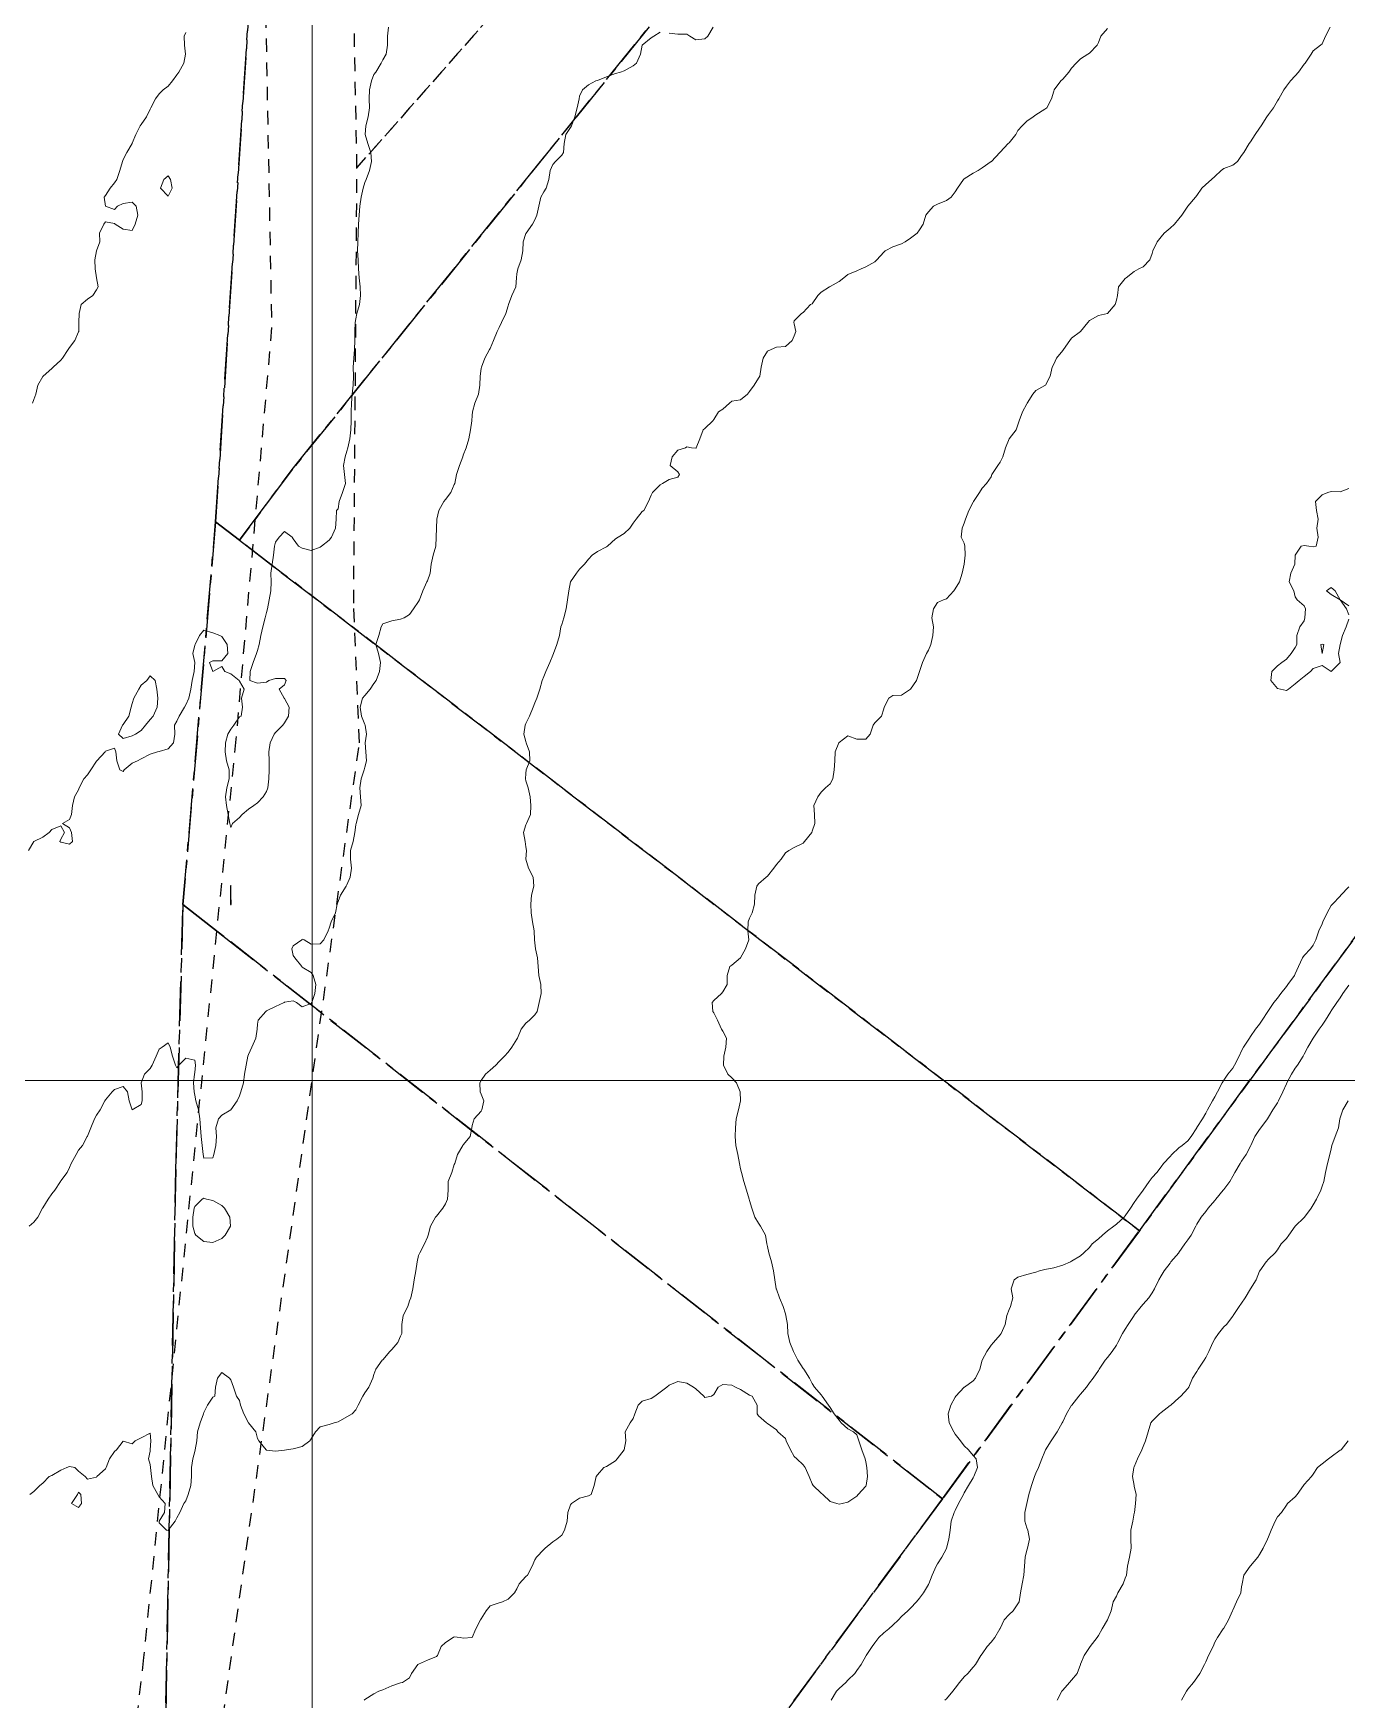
# Model space of a CAD drawing. Header units: centimetres. Extents: x 0 to 642158, y -847 to 649707.
# Drawn here: x 616251.2 to 616324.6, y 620852.8 to 620945.9 of the extents above; entities that cross this region are included whole.
import ezdxf

# ---------------------------------------------------------------- set-up
doc = ezdxf.new("R2010")
doc.units = ezdxf.units.CM
doc.header["$MEASUREMENT"] = 0
doc.linetypes.add('CENTERX2', pattern=[4, 2.5, -0.5, 0.5, -0.5])
doc.linetypes.add('JIS_02_0.7', pattern=[1.35, 0.75, -0.6])
for name, color, linetype, lineweight in [('MEV_grille', 254, 'Continuous', 9), ('WAL_parcellaire agricole', 7, 'JIS_02_0.7', 25), ('WAL_topographie 0.5', 253, 'Continuous', 20)]:
    doc.layers.add(name, color=color, linetype=linetype, lineweight=lineweight)
doc.layers.add('SPW_parcellaire cadastral', color=7, linetype='CENTERX2', lineweight=25, true_color=0xff0542)

# ---------------------------------------------------------------- blocks, each defined once
blk = doc.blocks.new('*U114')
at = {"layer": 'MEV_grille', "transparency": 33554687}
blk.add_lwpolyline([(-1338.461, 0), (1338.461, 0)], dxfattribs=at)
blk = doc.blocks.new('*U115')
at = {"layer": 'MEV_grille', "color": 0, "linetype": 'ByBlock', "lineweight": -2, "transparency": 16777216}
blk.add_blockref('*U114', (0, -1500), dxfattribs=at)
blk = doc.blocks.new('*U112')
at = {"layer": 'MEV_grille', "transparency": 33554687}
blk.add_lwpolyline([(0, 1825.476), (0, -1825.476)], dxfattribs=at)
blk = doc.blocks.new('*U113')
at = {"layer": 'MEV_grille', "color": 0, "linetype": 'ByBlock', "lineweight": -2, "transparency": 16777216}
blk.add_blockref('*U112', (900, 0), dxfattribs=at)

msp = doc.modelspace()

# ---------------------------------------------------------------- linework, layer by layer
at = {"layer": 'SPW_parcellaire cadastral'}
for points in [[(616261.41, 620918.602), (616263.613, 620952.538), (616267.58, 620957.645), (616335.409, 621045.813), (616353.241, 621029.345), (616328.319, 620999.221), (616265.689, 620921.537), (616262.741, 620917.58), (616261.41, 620918.602)], [(616080.198, 620885.531), (616144.734, 620974.533), (616149.715, 620970.824), (616191.526, 620940.742), (616250.942, 621018.209), (616261.912, 620966.122), (616263.613, 620952.538), (616261.41, 620918.602), (616259.582, 620897.225), (616259.185, 620882.418), (616258.186, 620828.585), (616258.195, 620804.368), (616254.945, 620806.243), (616180.117, 620849.425), (616137.678, 620793.39), (616104.658, 620794.238), (616090.293, 620793.326), (616059.536, 620788.639)], [(616313.036, 620878.993), (616265.079, 620915.786), (616262.741, 620917.58), (616265.689, 620921.537), (616328.319, 620999.221), (616444.846, 620858.824), (616438.51, 620852.937), (616408.245, 620884.701), (616355.741, 620937.089), (616313.036, 620878.993)], [(616313.036, 620878.993), (616355.741, 620937.089), (616408.245, 620884.701), (616438.51, 620852.937), (616410.11, 620826.551), (616394.538, 620813.213), (616375.55, 620800.72), (616354.566, 620778.67), (616332.931, 620755.938), (616309.37, 620730.794), (616286.178, 620751.628), (616257.086, 620777.464), (616258.195, 620804.368), (616302.028, 620864.015), (616313.036, 620878.993)], [(616261.41, 620918.602), (616262.741, 620917.58), (616265.079, 620915.786), (616313.036, 620878.993), (616302.028, 620864.015), (616261.555, 620895.678), (616261.548, 620895.683), (616259.582, 620897.225), (616261.41, 620918.602)], [(616302.028, 620864.015), (616258.195, 620804.368), (616258.186, 620828.585), (616259.185, 620882.418), (616259.582, 620897.225), (616261.548, 620895.683), (616261.555, 620895.678), (616302.028, 620864.015)]]:
    msp.add_lwpolyline(points, dxfattribs=at)
at = {"layer": 'WAL_parcellaire agricole'}
for points in [[(616324.031, 621000.478), (616269.31, 620938.403), (616268.869, 620960.806), (616335.692, 621044.813), (616332.483, 621048.937), (616345.106, 621065.188), (616375.352, 621102.317), (616518.538, 620926.168), (616439.713, 620860.66), (616324.031, 621000.478)], [(616256.531, 621010.471), (616261.045, 620978.872), (616264.204, 620946.972), (616264.54, 620929.472), (616262.543, 620906.472), (616257.382, 620855.139), (616253.22, 620818.805), (616251.222, 620803.638), (616172.383, 620852.629), (616133.223, 620798.458), (616052.891, 620793.615), (616033.49, 620809.78), (616068.05, 620859.117), (616094.045, 620897.619), (616146.369, 620977.291), (616189.372, 620943.13), (616227.866, 620992.8), (616253.195, 621026.136), (616256.531, 621010.471)], [(616255.997, 620774.617), (616254.888, 620802.306), (616269.443, 620906.264), (616269.125, 620914.056), (616269.31, 620938.403), (616324.031, 621000.478), (616439.713, 620860.66), (616427.749, 620846.053), (616421.929, 620839.702), (616414.257, 620830.705), (616403.934, 620820.988), (616397.612, 620816.054), (616363.299, 620797.518), (616354.757, 620786.516), (616345.049, 620771.634), (616339.95, 620763.773), (616311.615, 620724.308), (616278.144, 620756.809), (616255.997, 620774.617)]]:
    msp.add_lwpolyline(points, dxfattribs=at)
at = {"layer": 'WAL_topographie 0.5'}
for points in [[(616271.077, 620946.25), (616271.021, 620945.75), (616271.014, 620945.25), (616270.938, 620944.75), (616270.75, 620944.437), (616270.656, 620944.25), (616270.354, 620943.75), (616270.25, 620943.603), (616270.125, 620943.25), (616270.011, 620942.75), (616269.989, 620942.25), (616270.008, 620941.75), (616269.935, 620941.25), (616269.796, 620940.75), (616269.764, 620940.25), (616269.908, 620939.75), (616270.083, 620939.25), (616270.116, 620938.75), (616270.009, 620938.25), (616269.819, 620937.75), (616269.75, 620937.575), (616269.664, 620937.25), (616269.55, 620936.75), (616269.471, 620936.25), (616269.432, 620935.75), (616269.403, 620935.25), (616269.38, 620934.75), (616269.361, 620934.25), (616269.345, 620933.75), (616269.37, 620933.25), (616269.403, 620932.75), (616269.438, 620932.25), (616269.493, 620931.75), (616269.51, 620931.25), (616269.445, 620930.75), (616269.31, 620930.25), (616269.25, 620929.955), (616269.213, 620929.75), (616269.193, 620929.25), (616269.189, 620928.75), (616269.176, 620928.25), (616269.141, 620927.75), (616269.101, 620927.25), (616269.111, 620926.75), (616269.105, 620926.25), (616269.045, 620925.75), (616269.012, 620925.25), (616268.993, 620924.75), (616268.982, 620924.25), (616268.967, 620923.75), (616268.904, 620923.25), (616268.796, 620922.75), (616268.75, 620922.559), (616268.64, 620922.25), (616268.553, 620921.75), (616268.617, 620921.25), (616268.659, 620920.75), (616268.502, 620920.25), (616268.32, 620919.75), (616268.25, 620919.341), (616268.17, 620919.25), (616268.146, 620918.75), (616268.103, 620918.25), (616267.878, 620917.75), (616267.75, 620917.583), (616267.333, 620917.25), (616267.25, 620917.2), (616266.75, 620917.014), (616266.25, 620917.144), (616266.044, 620917.25), (616265.75, 620917.667), (616265.691, 620917.75), (616265.25, 620918.063), (616264.962, 620917.75), (616264.75, 620917.475), (616264.704, 620917.25), (616264.651, 620916.75), (616264.563, 620916.25), (616264.497, 620915.75), (616264.51, 620915.25), (616264.498, 620914.75), (616264.402, 620914.25), (616264.302, 620913.75), (616264.25, 620913.538), (616264.175, 620913.25), (616264.039, 620912.75), (616263.936, 620912.25), (616263.845, 620911.75), (616263.75, 620911.424), (616263.701, 620911.25), (616263.51, 620910.75), (616263.342, 620910.25), (616263.327, 620909.75), (616263.75, 620909.593), (616264.25, 620909.657), (616264.389, 620909.75), (616264.75, 620909.858), (616265.25, 620909.861), (616265.347, 620909.75), (616265.25, 620909.509), (616264.962, 620909.25), (616265.238, 620908.75), (616265.25, 620908.742), (616265.519, 620908.25), (616265.485, 620907.75), (616265.25, 620907.379), (616265.161, 620907.25), (616264.75, 620906.839), (616264.682, 620906.75), (616264.449, 620906.25), (616264.389, 620905.75), (616264.406, 620905.25), (616264.407, 620904.75), (616264.379, 620904.25), (616264.319, 620903.75), (616264.25, 620903.531), (616264.074, 620903.25), (616263.75, 620902.907), (616263.536, 620902.75), (616263.25, 620902.543), (616262.896, 620902.25), (616262.75, 620902.078), (616262.35, 620901.75), (616262.25, 620901.533), (616262.2, 620901.75), (616262.113, 620902.25), (616262.014, 620902.75), (616261.957, 620903.25), (616262.029, 620903.75), (616262.175, 620904.25), (616262.164, 620904.75), (616262.023, 620905.25), (616261.935, 620905.75), (616261.952, 620906.25), (616262.098, 620906.75), (616262.25, 620907.022), (616262.42, 620907.25), (616262.75, 620907.705), (616262.828, 620907.75), (616262.92, 620908.25), (616262.862, 620908.75), (616263.007, 620909.25), (616262.75, 620909.697), (616262.729, 620909.75), (616262.25, 620910.119), (616261.917, 620910.25), (616261.75, 620910.517), (616261.25, 620910.25), (616261.25, 620910.25), (616261.25, 620910.25), (616261.066, 620910.75), (616261.25, 620910.835), (616261.75, 620910.842), (616262.094, 620911.25), (616262.063, 620911.75), (616261.75, 620912.194), (616261.636, 620912.25), (616261.25, 620912.404), (616260.75, 620912.559), (616260.517, 620912.25), (616260.259, 620911.75), (616260.25, 620911.712), (616260.135, 620911.25), (616260.25, 620910.75), (616260.25, 620910.75), (616260.25, 620910.75), (616260.216, 620910.25), (616260.097, 620909.75), (616260.025, 620909.25), (616259.903, 620908.75), (616259.75, 620908.391), (616259.672, 620908.25), (616259.379, 620907.75), (616259.25, 620907.472), (616259.114, 620907.25), (616259.128, 620906.75), (616259.05, 620906.25), (616258.75, 620905.932), (616258.25, 620905.779), (616258.159, 620905.75), (616257.75, 620905.628), (616257.25, 620905.372), (616257.05, 620905.25), (616256.75, 620905.131), (616256.306, 620904.75), (616256.25, 620904.65), (616256.05, 620904.75), (616255.893, 620905.25), (616255.833, 620905.75), (616255.75, 620905.958), (616255.25, 620905.786), (616255.227, 620905.75), (616254.773, 620905.25), (616254.75, 620905.231), (616254.435, 620904.75), (616254.25, 620904.467), (616254.041, 620904.25), (616253.788, 620903.75), (616253.75, 620903.632), (616253.526, 620903.25), (616253.41, 620902.75), (616253.359, 620902.25), (616253.25, 620901.972), (616252.85, 620901.75), (616253.25, 620901.5), (616253.355, 620901.25), (616253.417, 620900.75), (616253.25, 620900.602), (616252.75, 620900.712), (616252.7, 620900.75), (616252.75, 620900.875), (616252.964, 620901.25), (616252.75, 620901.625), (616252.25, 620901.417), (616252.103, 620901.25), (616251.75, 620900.978), (616251.25, 620900.75), (616251.25, 620900.75), (616250.944, 620900.25)], [(616286.25, 620945.983), (616285.9, 620945.75), (616285.75, 620945.662), (616285.25, 620945.25), (616285.25, 620945.25), (616285.153, 620944.75), (616284.927, 620944.25), (616284.75, 620944.088), (616284.25, 620943.814), (616284.042, 620943.75), (616283.75, 620943.658), (616283.25, 620943.486), (616282.75, 620943.278), (616282.659, 620943.25), (616282.25, 620943.025), (616281.906, 620942.75), (616281.75, 620942.393), (616281.722, 620942.25), (616281.618, 620941.75), (616281.48, 620941.25), (616281.296, 620940.75), (616281.25, 620940.65), (616280.989, 620940.25), (616280.896, 620939.75), (616280.854, 620939.25), (616280.75, 620939.103), (616280.397, 620938.75), (616280.25, 620938.572), (616280.1, 620938.25), (616280.024, 620937.75), (616279.875, 620937.25), (616279.75, 620937.062), (616279.589, 620936.75), (616279.469, 620936.25), (616279.362, 620935.75), (616279.25, 620935.488), (616279.122, 620935.25), (616278.764, 620934.75), (616278.75, 620934.719), (616278.603, 620934.25), (616278.577, 620933.75), (616278.481, 620933.25), (616278.293, 620932.75), (616278.25, 620932.464), (616278.219, 620932.25), (616278.182, 620931.75), (616277.967, 620931.25), (616277.772, 620930.75), (616277.75, 620930.687), (616277.623, 620930.25), (616277.395, 620929.75), (616277.25, 620929.464), (616277.145, 620929.25), (616276.942, 620928.75), (616276.75, 620928.3), (616276.715, 620928.25), (616276.46, 620927.75), (616276.264, 620927.25), (616276.25, 620927.188), (616276.191, 620926.75), (616276.18, 620926.25), (616276.093, 620925.75), (616275.896, 620925.25), (616275.77, 620924.75), (616275.75, 620924.55), (616275.725, 620924.25), (616275.652, 620923.75), (616275.56, 620923.25), (616275.403, 620922.75), (616275.25, 620922.333), (616275.223, 620922.25), (616275.048, 620921.75), (616274.879, 620921.25), (616274.775, 620920.75), (616274.75, 620920.69), (616274.546, 620920.25), (616274.25, 620919.86), (616274.17, 620919.75), (616273.885, 620919.25), (616273.781, 620918.75), (616273.75, 620918.25), (616273.75, 620918.249), (616273.741, 620917.75), (616273.717, 620917.25), (616273.575, 620916.75), (616273.455, 620916.25), (616273.404, 620915.75), (616273.25, 620915.313), (616273.221, 620915.25), (616272.983, 620914.75), (616272.803, 620914.25), (616272.75, 620914.155), (616272.476, 620913.75), (616272.25, 620913.432), (616271.942, 620913.25), (616271.75, 620913.167), (616271.25, 620913.077), (616270.75, 620912.91), (616270.665, 620912.75), (616270.525, 620912.25), (616270.372, 620911.75), (616270.513, 620911.25), (616270.63, 620910.75), (616270.57, 620910.25), (616270.382, 620909.75), (616270.25, 620909.575), (616270.047, 620909.25), (616269.75, 620908.898), (616269.617, 620908.75), (616269.483, 620908.25), (616269.564, 620907.75), (616269.75, 620907.286), (616269.769, 620907.25), (616269.841, 620906.75), (616269.774, 620906.25), (616269.81, 620905.75), (616269.836, 620905.25), (616269.75, 620904.893), (616269.714, 620904.75), (616269.536, 620904.25), (616269.46, 620903.75), (616269.5, 620903.25), (616269.536, 620902.75), (616269.4, 620902.25), (616269.264, 620901.75), (616269.25, 620901.667), (616269.196, 620901.25), (616269.091, 620900.75), (616268.95, 620900.25), (616268.952, 620899.75), (616268.994, 620899.25), (616268.932, 620898.75), (616268.75, 620898.321), (616268.712, 620898.25), (616268.39, 620897.75), (616268.25, 620897.4), (616268.202, 620897.25), (616268.117, 620896.75), (616267.869, 620896.25), (616267.75, 620895.893), (616267.691, 620895.75), (616267.464, 620895.25), (616267.25, 620895.019), (616266.75, 620895), (616266.35, 620895.25), (616266.25, 620895.278), (616266.225, 620895.25), (616265.75, 620894.922), (616265.669, 620894.75), (616265.75, 620894.365), (616265.838, 620894.25), (616266.235, 620893.75), (616266.25, 620893.717), (616266.75, 620893.432), (616266.855, 620893.25), (616267.013, 620892.75), (616266.959, 620892.25), (616266.778, 620891.75), (616266.75, 620891.694), (616266.25, 620891.5), (616265.938, 620891.75), (616265.75, 620891.844), (616265.25, 620891.76), (616265.233, 620891.75), (616264.75, 620891.516), (616264.25, 620891.277), (616264.208, 620891.25), (616263.78, 620890.75), (616263.75, 620890.528), (616263.73, 620890.25), (616263.65, 620889.75), (616263.432, 620889.25), (616263.25, 620888.844), (616263.215, 620888.75), (616263.107, 620888.25), (616263.032, 620887.75), (616262.962, 620887.25), (616262.826, 620886.75), (616262.75, 620886.537), (616262.619, 620886.25), (616262.25, 620885.75), (616262.25, 620885.75), (616261.75, 620885.453), (616261.565, 620885.25), (616261.414, 620884.75), (616261.465, 620884.25), (616261.42, 620883.75), (616261.306, 620883.25), (616261.25, 620883.058), (616260.75, 620883.05), (616260.71, 620883.25), (616260.651, 620883.75), (616260.599, 620884.25), (616260.566, 620884.75), (616260.536, 620885.25), (616260.454, 620885.75), (616260.305, 620886.25), (616260.25, 620886.57), (616260.205, 620886.75), (616260.173, 620887.25), (616260.227, 620887.75), (616260.25, 620887.833), (616260.287, 620888.25), (616260.25, 620888.528), (616259.75, 620888.629), (616259.357, 620888.25), (616259.25, 620888.092), (616259.159, 620888.25), (616259, 620888.75), (616258.87, 620889.25), (616258.75, 620889.5), (616258.427, 620889.25), (616258.25, 620889.135), (616258.094, 620888.75), (616257.87, 620888.25), (616257.75, 620888.064), (616257.426, 620887.75), (616257.25, 620887.25), (616257.3, 620886.75), (616257.299, 620886.25), (616257.25, 620886.039), (616256.75, 620885.75), (616256.75, 620885.75), (616256.75, 620885.75), (616256.58, 620886.25), (616256.493, 620886.75), (616256.25, 620887.06), (616255.75, 620886.886), (616255.623, 620886.75), (616255.25, 620886.306), (616255.214, 620886.25), (616254.955, 620885.75), (616254.75, 620885.457), (616254.641, 620885.25), (616254.44, 620884.75), (616254.25, 620884.275), (616254.238, 620884.25), (616253.96, 620883.75), (616253.75, 620883.495), (616253.608, 620883.25), (616253.344, 620882.75), (616253.25, 620882.526), (616253.112, 620882.25), (616252.75, 620881.773), (616252.732, 620881.75), (616252.424, 620881.25), (616252.25, 620881.05), (616252.05, 620880.75), (616251.75, 620880.276), (616251.734, 620880.25), (616251.482, 620879.75), (616251.25, 620879.473), (616250.994, 620879.25)], [(616311.25, 620946.187), (616310.885, 620945.75), (616310.75, 620945.408), (616310.673, 620945.25), (616310.25, 620944.804), (616310.15, 620944.75), (616309.75, 620944.483), (616309.5, 620944.25), (616309.25, 620943.959), (616309.098, 620943.75), (616308.75, 620943.354), (616308.646, 620943.25), (616308.265, 620942.75), (616308.25, 620942.688), (616308.133, 620942.25), (616307.864, 620941.75), (616307.75, 620941.672), (616307.25, 620941.353), (616307.091, 620941.25), (616306.75, 620941.008), (616306.492, 620940.75), (616306.25, 620940.472), (616306.132, 620940.25), (616305.75, 620939.797), (616305.706, 620939.75), (616305.25, 620939.262), (616305.238, 620939.25), (616304.764, 620938.75), (616304.75, 620938.739), (616304.25, 620938.401), (616304.026, 620938.25), (616303.75, 620938.096), (616303.25, 620937.783), (616303.212, 620937.75), (616302.866, 620937.25), (616302.75, 620937.058), (616302.508, 620936.75), (616302.25, 620936.561), (616301.75, 620936.356), (616301.533, 620936.25), (616301.25, 620935.94), (616301.107, 620935.75), (616300.944, 620935.25), (616300.75, 620934.934), (616300.615, 620934.75), (616300.25, 620934.471), (616299.937, 620934.25), (616299.75, 620934.145), (616299.25, 620933.986), (616298.825, 620933.75), (616298.75, 620933.679), (616298.359, 620933.25), (616298.25, 620933.15), (616297.75, 620932.859), (616297.481, 620932.75), (616297.25, 620932.635), (616296.75, 620932.438), (616296.513, 620932.25), (616296.25, 620932.05), (616295.75, 620931.767), (616295.722, 620931.75), (616295.25, 620931.446), (616295.067, 620931.25), (616294.75, 620930.798), (616294.659, 620930.75), (616294.25, 620930.3), (616294.15, 620930.25), (616293.75, 620929.85), (616293.728, 620929.75), (616293.75, 620929.667), (616293.831, 620929.25), (616293.75, 620929), (616293.636, 620928.75), (616293.25, 620928.41), (616292.75, 620928.375), (616292.45, 620928.25), (616292.25, 620928.145), (616292.008, 620927.75), (616291.898, 620927.25), (616291.833, 620926.75), (616291.75, 620926.639), (616291.5, 620926.25), (616291.25, 620925.9), (616291.13, 620925.75), (616290.75, 620925.433), (616290.25, 620925.353), (616290.125, 620925.25), (616289.75, 620924.911), (616289.512, 620924.75), (616289.25, 620924.327), (616289.191, 620924.25), (616288.75, 620923.833), (616288.656, 620923.75), (616288.472, 620923.25), (616288.275, 620922.75), (616288.25, 620922.728), (616288, 620922.75), (616287.75, 620922.8), (616287.667, 620922.75), (616287.25, 620922.618), (616286.917, 620922.25), (616286.821, 620921.75), (616287.25, 620921.397), (616287.343, 620921.25), (616287.25, 620921.111), (616286.75, 620920.985), (616286.387, 620920.75), (616286.25, 620920.675), (616285.825, 620920.25), (616285.75, 620920.1), (616285.598, 620919.75), (616285.35, 620919.25), (616285.25, 620919.183), (616284.908, 620918.75), (616284.75, 620918.536), (616284.55, 620918.25), (616284.25, 620917.964), (616283.904, 620917.75), (616283.75, 620917.655), (616283.303, 620917.25), (616283.25, 620917.213), (616282.75, 620916.95), (616282.459, 620916.75), (616282.25, 620916.532), (616282.018, 620916.25), (616281.75, 620915.972), (616281.574, 620915.75), (616281.25, 620915.25), (616281.25, 620915.25), (616281.146, 620914.75), (616281.067, 620914.25), (616280.993, 620913.75), (616280.862, 620913.25), (616280.75, 620912.875), (616280.709, 620912.75), (616280.621, 620912.25), (616280.479, 620911.75), (616280.298, 620911.25), (616280.25, 620911.15), (616280.08, 620910.75), (616279.859, 620910.25), (616279.75, 620909.972), (616279.667, 620909.75), (616279.537, 620909.25), (616279.363, 620908.75), (616279.25, 620908.489), (616279.164, 620908.25), (616278.957, 620907.75), (616278.75, 620907.336), (616278.704, 620907.25), (616278.638, 620906.75), (616278.75, 620906.327), (616278.772, 620906.25), (616278.958, 620905.75), (616278.963, 620905.25), (616278.773, 620904.75), (616278.75, 620904.55), (616278.724, 620904.25), (616278.75, 620904.143), (616278.87, 620903.75), (616278.99, 620903.25), (616279.029, 620902.75), (616279, 620902.25), (616278.776, 620901.75), (616278.75, 620901.667), (616278.625, 620901.25), (616278.713, 620900.75), (616278.75, 620900.45), (616278.775, 620900.25), (616278.75, 620899.75), (616278.897, 620899.25), (616279.147, 620898.75), (616279.189, 620898.25), (616279.056, 620897.75), (616279.017, 620897.25), (616279.041, 620896.75), (616279.118, 620896.25), (616279.214, 620895.75), (616279.239, 620895.25), (616279.25, 620895.083), (616279.282, 620894.75), (616279.401, 620894.25), (616279.439, 620893.75), (616279.481, 620893.25), (616279.592, 620892.75), (616279.601, 620892.25), (616279.5, 620891.75), (616279.379, 620891.25), (616279.25, 620891.054), (616278.958, 620890.75), (616278.75, 620890.583), (616278.494, 620890.25), (616278.273, 620889.75), (616278.25, 620889.697), (616277.967, 620889.25), (616277.75, 620888.979), (616277.546, 620888.75), (616277.25, 620888.442), (616277.071, 620888.25), (616276.75, 620887.969), (616276.491, 620887.75), (616276.25, 620887.389), (616276.169, 620887.25), (616276.191, 620886.75), (616276.25, 620886.625), (616276.393, 620886.25), (616276.294, 620885.75), (616276.25, 620885.679), (616275.85, 620885.25), (616275.75, 620884.875), (616275.73, 620884.75), (616275.639, 620884.25), (616275.25, 620883.794), (616275.219, 620883.75), (616274.922, 620883.25), (616274.771, 620882.75), (616274.75, 620882.694), (616274.612, 620882.25), (616274.409, 620881.75), (616274.404, 620881.25), (616274.361, 620880.75), (616274.25, 620880.5), (616274.112, 620880.25), (616273.75, 620879.813), (616273.69, 620879.75), (616273.411, 620879.25), (616273.294, 620878.75), (616273.25, 620878.625), (616273.083, 620878.25), (616272.818, 620877.75), (616272.75, 620877.6), (616272.674, 620877.25), (616272.599, 620876.75), (616272.514, 620876.25), (616272.433, 620875.75), (616272.312, 620875.25), (616272.25, 620875.069), (616272.15, 620874.75), (616271.893, 620874.25), (616271.824, 620873.75), (616271.81, 620873.25), (616271.75, 620873.103), (616271.6, 620872.75), (616271.25, 620872.361), (616271.147, 620872.25), (616270.75, 620871.78), (616270.718, 620871.75), (616270.367, 620871.25), (616270.25, 620870.959), (616270.19, 620870.75), (616269.975, 620870.25), (616269.75, 620869.929), (616269.628, 620869.75), (616269.384, 620869.25), (616269.25, 620868.975), (616269.036, 620868.75), (616268.75, 620868.583), (616268.25, 620868.306), (616268.036, 620868.25), (616267.75, 620868.159), (616267.25, 620868.04), (616266.988, 620867.75), (616266.75, 620867.365), (616266.667, 620867.25), (616266.25, 620866.937), (616265.75, 620866.806), (616265.375, 620866.75), (616265.25, 620866.725), (616264.75, 620866.67), (616264.25, 620866.735), (616264.228, 620866.75), (616263.818, 620867.25), (616263.75, 620867.386), (616263.65, 620867.75), (616263.25, 620868.25), (616263.25, 620868.25), (616262.986, 620868.75), (616262.807, 620869.25), (616262.75, 620869.5), (616262.572, 620869.75), (616262.41, 620870.25), (616262.25, 620870.65), (616262.191, 620870.75), (616261.75, 620871.076), (616261.523, 620870.75), (616261.41, 620870.25), (616261.361, 620869.75), (616261.25, 620869.694), (616260.954, 620869.25), (616260.75, 620868.827), (616260.735, 620868.75), (616260.542, 620868.25), (616260.402, 620867.75), (616260.363, 620867.25), (616260.275, 620866.75), (616260.25, 620866.653), (616260.129, 620866.25), (616260.061, 620865.75), (616260.054, 620865.25), (616260.015, 620864.75), (616259.873, 620864.25), (616259.75, 620863.899), (616259.641, 620863.75), (616259.417, 620863.25), (616259.25, 620862.939), (616259.139, 620862.75), (616258.755, 620862.25), (616258.75, 620862.244), (616258.666, 620862.25), (616258.25, 620862.666), (616258.246, 620862.75), (616258.25, 620862.762), (616258.546, 620863.25), (616258.585, 620863.75), (616258.25, 620864.12), (616258.178, 620864.25), (616257.909, 620864.75), (616257.819, 620865.25), (616257.762, 620865.75), (616257.75, 620865.917), (616257.661, 620866.25), (616257.75, 620866.667), (616257.756, 620866.75), (616257.786, 620867.25), (616257.75, 620867.673), (616257.25, 620867.414), (616256.917, 620867.25), (616256.75, 620867.089), (616256.25, 620867.225), (616255.87, 620866.75), (616255.75, 620866.653), (616255.472, 620866.25), (616255.283, 620865.75), (616255.25, 620865.69), (616254.772, 620865.25), (616254.75, 620865.224), (616254.25, 620865.114), (616254.114, 620865.25), (616253.75, 620865.558), (616253.542, 620865.75), (616253.25, 620865.82), (616253.098, 620865.75), (616252.75, 620865.612), (616252.25, 620865.308), (616252.114, 620865.25), (616251.75, 620864.886), (616251.592, 620864.75), (616251.25, 620864.425), (616251.031, 620864.25)], [(616259.75, 620945.967), (616259.657, 620945.75), (616259.67, 620945.25), (616259.73, 620944.75), (616259.625, 620944.25), (616259.356, 620943.75), (616259.25, 620943.583), (616258.995, 620943.25), (616258.75, 620942.963), (616258.48, 620942.75), (616258.25, 620942.532), (616258.05, 620942.25), (616257.795, 620941.75), (616257.75, 620941.68), (616257.537, 620941.25), (616257.25, 620940.819), (616257.2, 620940.75), (616256.943, 620940.25), (616256.75, 620939.773), (616256.737, 620939.75), (616256.443, 620939.25), (616256.25, 620938.855), (616256.198, 620938.75), (616256.053, 620938.25), (616255.892, 620937.75), (616255.75, 620937.556), (616255.519, 620937.25), (616255.25, 620936.852), (616255.188, 620936.75), (616255.25, 620936.25), (616255.25, 620936.25), (616255.75, 620936.07), (616255.923, 620936.25), (616256.25, 620936.399), (616256.75, 620936.483), (616256.977, 620936.25), (616257.064, 620935.75), (616256.91, 620935.25), (616256.75, 620934.886), (616256.25, 620934.975), (616255.792, 620935.25), (616255.75, 620935.279), (616255.25, 620935.383), (616255.155, 620935.25), (616254.917, 620934.75), (616254.929, 620934.25), (616254.75, 620933.75), (616254.75, 620933.75), (616254.657, 620933.25), (616254.681, 620932.75), (616254.75, 620932.25), (616254.75, 620932.25), (616254.837, 620931.75), (616254.75, 620931.583), (616254.54, 620931.25), (616254.25, 620931.06), (616253.904, 620930.75), (616253.787, 620930.25), (616253.772, 620929.75), (616253.76, 620929.25), (616253.75, 620929.221), (616253.534, 620928.75), (616253.25, 620928.361), (616253.169, 620928.25), (616252.85, 620927.75), (616252.75, 620927.639), (616252.338, 620927.25), (616252.25, 620927.179), (616251.764, 620926.75), (616251.75, 620926.731), (616251.467, 620926.25), (616251.356, 620925.75), (616251.25, 620925.456), (616251.183, 620925.25)], [(616323.698, 620946.25), (616323.446, 620945.75), (616323.25, 620945.327), (616323.167, 620945.25), (616322.75, 620944.938), (616322.635, 620944.75), (616322.294, 620944.25), (616322.25, 620944.19), (616321.936, 620943.75), (616321.75, 620943.54), (616321.485, 620943.25), (616321.25, 620942.954), (616321.109, 620942.75), (616320.828, 620942.25), (616320.75, 620942.141), (616320.531, 620941.75), (616320.25, 620941.367), (616320.16, 620941.25), (616319.847, 620940.75), (616319.75, 620940.615), (616319.513, 620940.25), (616319.25, 620939.846), (616319.18, 620939.75), (616318.867, 620939.25), (616318.75, 620939.083), (616318.517, 620938.75), (616318.25, 620938.54), (616317.75, 620938.352), (616317.605, 620938.25), (616317.25, 620937.906), (616317.065, 620937.75), (616316.75, 620937.457), (616316.528, 620937.25), (616316.25, 620936.855), (616316.176, 620936.75), (616315.75, 620936.25), (616315.75, 620936.25), (616315.411, 620935.75), (616315.25, 620935.55), (616315.008, 620935.25), (616314.75, 620935.028), (616314.427, 620934.75), (616314.25, 620934.546), (616314.021, 620934.25), (616313.795, 620933.75), (616313.75, 620933.607), (616313.622, 620933.25), (616313.25, 620932.868), (616313.013, 620932.75), (616312.75, 620932.594), (616312.292, 620932.25), (616312.25, 620932.206), (616311.861, 620931.75), (616311.807, 620931.25), (616311.75, 620931), (616311.687, 620930.75), (616311.25, 620930.25), (616311.25, 620930.25), (616310.75, 620930.144), (616310.25, 620929.87), (616310.146, 620929.75), (616309.75, 620929.25), (616309.75, 620929.25), (616309.25, 620928.875), (616309.153, 620928.75), (616308.803, 620928.25), (616308.75, 620928.187), (616308.409, 620927.75), (616308.25, 620927.425), (616308.17, 620927.25), (616308.058, 620926.75), (616307.78, 620926.25), (616307.75, 620926.221), (616307.25, 620925.957), (616307.074, 620925.75), (616306.764, 620925.25), (616306.75, 620925.212), (616306.51, 620924.75), (616306.31, 620924.25), (616306.25, 620924.036), (616306.155, 620923.75), (616305.75, 620923.25), (616305.75, 620923.25), (616305.56, 620922.75), (616305.4, 620922.25), (616305.25, 620921.95), (616305.119, 620921.75), (616304.79, 620921.25), (616304.75, 620921.125), (616304.5, 620920.75), (616304.25, 620920.5), (616304.092, 620920.25), (616303.768, 620919.75), (616303.75, 620919.717), (616303.5, 620919.25), (616303.313, 620918.75), (616303.25, 620918.527), (616303.131, 620918.25), (616303.083, 620917.75), (616303.25, 620917.417), (616303.285, 620917.25), (616303.306, 620916.75), (616303.25, 620916.25), (616303.25, 620916.25), (616303.125, 620915.75), (616302.982, 620915.25), (616302.75, 620914.868), (616302.663, 620914.75), (616302.25, 620914.298), (616302.083, 620914.25), (616301.75, 620914.096), (616301.536, 620913.75), (616301.43, 620913.25), (616301.521, 620912.75), (616301.5, 620912.25), (616301.372, 620911.75), (616301.25, 620911.434), (616301.144, 620911.25), (616300.917, 620910.75), (616300.75, 620910.25), (616300.75, 620910.25), (616300.583, 620909.75), (616300.25, 620909.25), (616300.25, 620909.25), (616299.75, 620908.932), (616299.25, 620908.896), (616299.031, 620908.75), (616298.776, 620908.25), (616298.75, 620908.15), (616298.617, 620907.75), (616298.25, 620907.383), (616298.155, 620907.25), (616297.988, 620906.75), (616297.75, 620906.456), (616297.25, 620906.471), (616296.75, 620906.659), (616296.25, 620906.276), (616296.233, 620906.25), (616296.038, 620905.75), (616296.015, 620905.25), (616295.974, 620904.75), (616295.906, 620904.25), (616295.75, 620903.972), (616295.5, 620903.75), (616295.25, 620903.5), (616295.068, 620903.25), (616294.833, 620902.75), (616294.875, 620902.25), (616294.89, 620901.75), (616294.75, 620901.313), (616294.727, 620901.25), (616294.315, 620900.75), (616294.25, 620900.65), (616293.75, 620900.417), (616293.438, 620900.25), (616293.25, 620900.113), (616293.015, 620899.75), (616292.75, 620899.45), (616292.607, 620899.25), (616292.25, 620898.809), (616292.179, 620898.75), (616291.75, 620898.375), (616291.663, 620898.25), (616291.542, 620897.75), (616291.519, 620897.25), (616291.396, 620896.75), (616291.25, 620896.458), (616291.164, 620896.25), (616291.154, 620895.75), (616291.202, 620895.25), (616291.025, 620894.75), (616290.75, 620894.25), (616290.75, 620894.25), (616290.25, 620893.833), (616290.139, 620893.75), (616290, 620893.25), (616290, 620892.75), (616289.75, 620892.35), (616289.679, 620892.25), (616289.25, 620891.85), (616289.162, 620891.75), (616289.206, 620891.25), (616289.25, 620891.167), (616289.467, 620890.75), (616289.683, 620890.25), (616289.75, 620890.139), (616289.956, 620889.75), (616289.923, 620889.25), (616289.81, 620888.75), (616289.798, 620888.25), (616290.039, 620887.75), (616290.25, 620887.528), (616290.513, 620887.25), (616290.724, 620886.75), (616290.75, 620886.251), (616290.75, 620886.25), (616290.75, 620886.25), (616290.625, 620885.75), (616290.506, 620885.25), (616290.462, 620884.75), (616290.444, 620884.25), (616290.476, 620883.75), (616290.587, 620883.25), (616290.689, 620882.75), (616290.75, 620882.45), (616290.794, 620882.25), (616290.932, 620881.75), (616291.083, 620881.25), (616291.232, 620880.75), (616291.25, 620880.683), (616291.38, 620880.25), (616291.548, 620879.75), (616291.75, 620879.411), (616291.863, 620879.25), (616292.138, 620878.75), (616292.224, 620878.25), (616292.25, 620878.114), (616292.318, 620877.75), (616292.469, 620877.25), (616292.586, 620876.75), (616292.663, 620876.25), (616292.743, 620875.75), (616292.75, 620875.722), (616292.917, 620875.25), (616293.123, 620874.75), (616293.25, 620874.344), (616293.276, 620874.25), (616293.363, 620873.75), (616293.393, 620873.25), (616293.5, 620872.75), (616293.711, 620872.25), (616293.75, 620872.17), (616293.941, 620871.75), (616294.25, 620871.291), (616294.284, 620871.25), (616294.604, 620870.75), (616294.75, 620870.45), (616294.871, 620870.25), (616295.25, 620869.819), (616295.301, 620869.75), (616295.664, 620869.25), (616295.75, 620869.111), (616295.974, 620868.75), (616296.25, 620868.402), (616296.375, 620868.25), (616296.75, 620867.911), (616297.062, 620867.75), (616297.25, 620867.592), (616297.358, 620867.25), (616297.517, 620866.75), (616297.712, 620866.25), (616297.75, 620866.083), (616297.798, 620865.75), (616297.848, 620865.25), (616297.77, 620864.75), (616297.75, 620864.712), (616297.321, 620864.25), (616297.25, 620864.155), (616296.75, 620863.827), (616296.417, 620863.75), (616296.25, 620863.717), (616296.125, 620863.75), (616295.75, 620863.865), (616295.35, 620864.25), (616295.25, 620864.333), (616294.804, 620864.75), (616294.75, 620864.838), (616294.583, 620865.25), (616294.361, 620865.75), (616294.25, 620865.91), (616293.896, 620866.25), (616293.75, 620866.371), (616293.534, 620866.75), (616293.304, 620867.25), (616293.25, 620867.375), (616292.833, 620867.75), (616292.75, 620867.865), (616292.25, 620868.217), (616292.194, 620868.25), (616291.75, 620868.65), (616291.667, 620868.75), (616291.667, 620869.25), (616291.393, 620869.75), (616291.25, 620869.8), (616290.75, 620870.115), (616290.458, 620870.25), (616290.25, 620870.359), (616289.75, 620870.406), (616289.5, 620870.25), (616289.25, 620869.833), (616289.125, 620869.75), (616288.75, 620869.678), (616288.685, 620869.75), (616288.25, 620870.15), (616288.111, 620870.25), (616287.75, 620870.467), (616287.25, 620870.566), (616286.75, 620870.361), (616286.625, 620870.25), (616286.25, 620869.977), (616285.956, 620869.75), (616285.75, 620869.615), (616285.25, 620869.461), (616285.028, 620869.25), (616284.838, 620868.75), (616284.75, 620868.5), (616284.583, 620868.25), (616284.3, 620867.75), (616284.338, 620867.25), (616284.25, 620866.75), (616284.25, 620866.75), (616283.859, 620866.25), (616283.75, 620866.136), (616283.25, 620865.818), (616283.113, 620865.75), (616282.75, 620865.35), (616282.679, 620865.25), (616282.562, 620864.75), (616282.393, 620864.25), (616282.25, 620864.173), (616281.75, 620864.036), (616281.306, 620863.75), (616281.25, 620863.679), (616281.092, 620863.25), (616281.054, 620862.75), (616280.909, 620862.25), (616280.75, 620861.981), (616280.477, 620861.75), (616280.25, 620861.603), (616279.821, 620861.25), (616279.75, 620861.183), (616279.344, 620860.75), (616279.25, 620860.6), (616279.104, 620860.25), (616278.844, 620859.75), (616278.75, 620859.667), (616278.375, 620859.25), (616278.25, 620858.972), (616278.117, 620858.75), (616277.75, 620858.406), (616277.438, 620858.25), (616277.25, 620858.198), (616276.75, 620858.036), (616276.536, 620857.75), (616276.25, 620857.306), (616276.206, 620857.25), (616275.96, 620856.75), (616275.75, 620856.25), (616275.75, 620856.25), (616275.25, 620856.212), (616275.083, 620856.25), (616274.75, 620856.303), (616274.679, 620856.25), (616274.25, 620855.977), (616274.012, 620855.75), (616273.813, 620855.25), (616273.75, 620855.2), (616273.25, 620854.991), (616272.75, 620854.776), (616272.708, 620854.75), (616272.35, 620854.25), (616272.25, 620854), (616271.85, 620853.75), (616271.75, 620853.726), (616271.25, 620853.55), (616270.75, 620853.336), (616270.522, 620853.25), (616270.25, 620853.107), (616269.75, 620852.798), (616269.702, 620852.75)], [(616289.222, 620946.25), (616288.917, 620945.75), (616288.75, 620945.595), (616288.25, 620945.546), (616287.906, 620945.75), (616287.75, 620945.863), (616287.25, 620945.865), (616286.75, 620945.917)], [(616258.976, 620937.25), (616258.75, 620936.818), (616258.337, 620937.25), (616258.512, 620937.75), (616258.75, 620937.95), (616258.885, 620937.75), (616258.976, 620937.25)], [(616324.75, 620920.464), (616324.25, 620920.29), (616323.75, 620920.304), (616323.562, 620920.25), (616323.25, 620920.118), (616322.882, 620919.75), (616322.935, 620919.25), (616323.019, 620918.75), (616322.956, 620918.25), (616323.028, 620917.75), (616322.917, 620917.25), (616322.75, 620917.219), (616322.5, 620917.25), (616322.25, 620917.292), (616322.083, 620917.25), (616321.75, 620916.75), (616321.75, 620916.749), (616321.725, 620916.25), (616321.5, 620915.75), (616321.4, 620915.25), (616321.659, 620914.75), (616321.75, 620914.417), (616321.85, 620914.25), (616322.25, 620913.917), (616322.313, 620913.75), (616322.292, 620913.25), (616322.25, 620913.083), (616322, 620912.75), (616321.833, 620912.25), (616321.827, 620911.75), (616321.75, 620911.583), (616321.528, 620911.25), (616321.25, 620910.938), (616321, 620910.75), (616320.75, 620910.562), (616320.438, 620910.25), (616320.375, 620909.75), (616320.75, 620909.3), (616320.917, 620909.25), (616321.25, 620909.187), (616321.375, 620909.25), (616321.75, 620909.55), (616321.972, 620909.75), (616322.25, 620909.958), (616322.6, 620910.25), (616322.75, 620910.417), (616323.25, 620910.583), (616323.75, 620910.25), (616324.25, 620910.75), (616324.167, 620911.25), (616324.25, 620911.75), (616324.25, 620911.75), (616324.396, 620912.25), (616324.594, 620912.75), (616324.75, 620913.167)], [(616324.75, 620913.417), (616324.607, 620913.75), (616324.25, 620914.25), (616324.25, 620914.25), (616323.75, 620914.558), (616323.5, 620914.75), (616323.75, 620914.942), (616323.977, 620914.75), (616324.25, 620914.25), (616324.25, 620914.25), (616324.75, 620913.917)], [(616323.25, 620911.25), (616323.25, 620911.25), (616323.25, 620911.25), (616323.179, 620911.75), (616323.25, 620911.775), (616323.35, 620911.75), (616323.25, 620911.25)], [(616256.75, 620906.647), (616256.932, 620906.75), (616257.25, 620906.939), (616257.49, 620907.25), (616257.75, 620907.562), (616257.917, 620907.75), (616258.139, 620908.25), (616258.172, 620908.75), (616258.12, 620909.25), (616258.026, 620909.75), (616257.75, 620910.008), (616257.56, 620909.75), (616257.25, 620909.49), (616257.114, 620909.25), (616256.836, 620908.75), (616256.75, 620908.45), (616256.697, 620908.25), (616256.562, 620907.75), (616256.25, 620907.291), (616256.2, 620907.25), (616255.977, 620906.75), (616256.25, 620906.5), (616256.75, 620906.647)], [(616262.285, 620897.25), (616262.25, 620897.194), (616262.235, 620897.25), (616262.239, 620897.75), (616262.244, 620898.25), (616262.25, 620898.306), (616262.254, 620898.25), (616262.262, 620897.75), (616262.285, 620897.25)], [(616324.75, 620898.206), (616324.303, 620897.75), (616324.25, 620897.696), (616323.823, 620897.25), (616323.75, 620897.162), (616323.524, 620896.75), (616323.292, 620896.25), (616323.25, 620896.144), (616323.069, 620895.75), (616322.904, 620895.25), (616322.75, 620894.959), (616322.598, 620894.75), (616322.25, 620894.37), (616322.154, 620894.25), (616321.938, 620893.75), (616321.75, 620893.347), (616321.697, 620893.25), (616321.324, 620892.75), (616321.25, 620892.647), (616320.945, 620892.25), (616320.75, 620891.988), (616320.559, 620891.75), (616320.25, 620891.298), (616320.218, 620891.25), (616319.889, 620890.75), (616319.75, 620890.538), (616319.52, 620890.25), (616319.25, 620889.842), (616319.186, 620889.75), (616318.846, 620889.25), (616318.75, 620889.043), (616318.605, 620888.75), (616318.361, 620888.25), (616318.25, 620888.083), (616317.983, 620887.75), (616317.75, 620887.409), (616317.666, 620887.25), (616317.406, 620886.75), (616317.25, 620886.478), (616317.115, 620886.25), (616316.852, 620885.75), (616316.75, 620885.565), (616316.564, 620885.25), (616316.25, 620884.76), (616316.243, 620884.75), (616315.923, 620884.25), (616315.75, 620884.022), (616315.427, 620883.75), (616315.25, 620883.627), (616314.844, 620883.25), (616314.75, 620883.145), (616314.393, 620882.75), (616314.25, 620882.57), (616314.004, 620882.25), (616313.75, 620881.97), (616313.581, 620881.75), (616313.25, 620881.26), (616313.244, 620881.25), (616312.881, 620880.75), (616312.75, 620880.564), (616312.533, 620880.25), (616312.25, 620879.825), (616312.18, 620879.75), (616311.75, 620879.363), (616311.607, 620879.25), (616311.25, 620878.994), (616310.971, 620878.75), (616310.75, 620878.547), (616310.406, 620878.25), (616310.25, 620878.054), (616309.927, 620877.75), (616309.75, 620877.593), (616309.25, 620877.294), (616309.179, 620877.25), (616308.75, 620877.062), (616308.25, 620876.926), (616307.75, 620876.82), (616307.446, 620876.75), (616307.25, 620876.683), (616306.75, 620876.55), (616306.25, 620876.404), (616306.034, 620876.25), (616305.871, 620875.75), (616305.969, 620875.25), (616305.84, 620874.75), (616305.75, 620874.583), (616305.637, 620874.25), (616305.535, 620873.75), (616305.32, 620873.25), (616305.25, 620873.168), (616304.879, 620872.75), (616304.75, 620872.587), (616304.504, 620872.25), (616304.25, 620871.75), (616304.25, 620871.75), (616304.124, 620871.25), (616303.886, 620870.75), (616303.75, 620870.596), (616303.26, 620870.25), (616303.25, 620870.242), (616302.781, 620869.75), (616302.75, 620869.693), (616302.504, 620869.25), (616302.353, 620868.75), (616302.4, 620868.25), (616302.662, 620867.75), (616302.75, 620867.62), (616303.033, 620867.25), (616303.25, 620866.976), (616303.479, 620866.75), (616303.75, 620866.429), (616303.912, 620866.25), (616303.997, 620865.75), (616303.79, 620865.25), (616303.75, 620865.181), (616303.487, 620864.75), (616303.25, 620864.341), (616303.199, 620864.25), (616302.936, 620863.75), (616302.75, 620863.36), (616302.689, 620863.25), (616302.525, 620862.75), (616302.463, 620862.25), (616302.392, 620861.75), (616302.256, 620861.25), (616302.25, 620861.236), (616302, 620860.75), (616301.75, 620860.383), (616301.676, 620860.25), (616301.463, 620859.75), (616301.267, 620859.25), (616301.25, 620859.219), (616300.969, 620858.75), (616300.75, 620858.453), (616300.579, 620858.25), (616300.25, 620857.901), (616300.096, 620857.75), (616299.75, 620857.424), (616299.568, 620857.25), (616299.25, 620856.941), (616299.033, 620856.75), (616298.75, 620856.514), (616298.482, 620856.25), (616298.25, 620855.966), (616298.106, 620855.75), (616297.768, 620855.25), (616297.75, 620855.219), (616297.482, 620854.75), (616297.25, 620854.414), (616297.125, 620854.25), (616296.75, 620853.87), (616296.627, 620853.75), (616296.25, 620853.415), (616296.114, 620853.25), (616295.81, 620852.75)], [(616324.75, 620892.719), (616324.414, 620892.25), (616324.25, 620892.003), (616324.066, 620891.75), (616323.75, 620891.281), (616323.731, 620891.25), (616323.446, 620890.75), (616323.25, 620890.473), (616323.091, 620890.25), (616322.75, 620889.761), (616322.743, 620889.75), (616322.446, 620889.25), (616322.25, 620888.864), (616322.183, 620888.75), (616321.87, 620888.25), (616321.75, 620888.081), (616321.536, 620887.75), (616321.269, 620887.25), (616321.25, 620887.21), (616321.059, 620886.75), (616320.817, 620886.25), (616320.75, 620886.138), (616320.5, 620885.75), (616320.25, 620885.337), (616320.192, 620885.25), (616319.819, 620884.75), (616319.75, 620884.647), (616319.494, 620884.25), (616319.266, 620883.75), (616319.25, 620883.714), (616319.011, 620883.25), (616318.75, 620882.87), (616318.666, 620882.75), (616318.37, 620882.25), (616318.25, 620882.037), (616318.086, 620881.75), (616317.75, 620881.301), (616317.713, 620881.25), (616317.308, 620880.75), (616317.25, 620880.672), (616316.888, 620880.25), (616316.75, 620880.071), (616316.498, 620879.75), (616316.25, 620879.352), (616316.189, 620879.25), (616315.921, 620878.75), (616315.75, 620878.487), (616315.585, 620878.25), (616315.25, 620877.77), (616315.234, 620877.75), (616314.803, 620877.25), (616314.75, 620877.182), (616314.423, 620876.75), (616314.25, 620876.471), (616314.125, 620876.25), (616313.877, 620875.75), (616313.75, 620875.516), (616313.573, 620875.25), (616313.25, 620874.885), (616313.134, 620874.75), (616312.75, 620874.269), (616312.737, 620874.25), (616312.413, 620873.75), (616312.25, 620873.487), (616312.099, 620873.25), (616311.835, 620872.75), (616311.75, 620872.602), (616311.516, 620872.25), (616311.25, 620871.911), (616311.123, 620871.75), (616310.793, 620871.25), (616310.75, 620871.184), (616310.444, 620870.75), (616310.25, 620870.487), (616310.072, 620870.25), (616309.75, 620869.858), (616309.655, 620869.75), (616309.255, 620869.25), (616309.25, 620869.243), (616308.967, 620868.75), (616308.75, 620868.308), (616308.721, 620868.25), (616308.444, 620867.75), (616308.25, 620867.467), (616308.105, 620867.25), (616307.791, 620866.75), (616307.75, 620866.65), (616307.586, 620866.25), (616307.39, 620865.75), (616307.25, 620865.436), (616307.181, 620865.25), (616307.004, 620864.75), (616306.854, 620864.25), (616306.75, 620863.75), (616306.75, 620863.75), (616306.641, 620863.25), (616306.639, 620862.75), (616306.75, 620862.393), (616306.81, 620862.25), (616306.898, 620861.75), (616306.786, 620861.25), (616306.75, 620861.136), (616306.657, 620860.75), (616306.612, 620860.25), (616306.583, 620859.75), (616306.486, 620859.25), (616306.388, 620858.75), (616306.311, 620858.25), (616306.25, 620858.136), (616305.974, 620857.75), (616305.75, 620857.55), (616305.48, 620857.25), (616305.25, 620856.767), (616305.243, 620856.75), (616304.964, 620856.25), (616304.75, 620855.991), (616304.528, 620855.75), (616304.25, 620855.343), (616304.179, 620855.25), (616303.875, 620854.75), (616303.75, 620854.597), (616303.446, 620854.25), (616303.25, 620854.054), (616302.992, 620853.75), (616302.75, 620853.417), (616302.607, 620853.25), (616302.25, 620852.825), (616302.162, 620852.75)], [(616324.708, 620886.25), (616324.414, 620885.75), (616324.25, 620885.3), (616324.236, 620885.25), (616324.158, 620884.75), (616323.987, 620884.25), (616323.8, 620883.75), (616323.75, 620883.571), (616323.674, 620883.25), (616323.542, 620882.75), (616323.435, 620882.25), (616323.336, 620881.75), (616323.25, 620881.475), (616323.175, 620881.25), (616322.933, 620880.75), (616322.75, 620880.444), (616322.637, 620880.25), (616322.261, 620879.75), (616322.25, 620879.738), (616321.75, 620879.25), (616321.75, 620879.25), (616321.388, 620878.75), (616321.25, 620878.56), (616320.969, 620878.25), (616320.75, 620877.932), (616320.621, 620877.75), (616320.25, 620877.401), (616320.131, 620877.25), (616319.761, 620876.75), (616319.75, 620876.724), (616319.57, 620876.25), (616319.25, 620875.75), (616319.25, 620875.75), (616318.943, 620875.25), (616318.75, 620874.946), (616318.605, 620874.75), (616318.276, 620874.25), (616318.25, 620874.21), (616317.912, 620873.75), (616317.75, 620873.616), (616317.456, 620873.25), (616317.25, 620872.958), (616317.133, 620872.75), (616316.919, 620872.25), (616316.75, 620871.911), (616316.652, 620871.75), (616316.323, 620871.25), (616316.25, 620871.115), (616316, 620870.75), (616315.8, 620870.25), (616315.75, 620870.183), (616315.344, 620869.75), (616315.25, 620869.65), (616314.788, 620869.25), (616314.75, 620869.215), (616314.25, 620868.836), (616314.169, 620868.75), (616313.75, 620868.356), (616313.68, 620868.25), (616313.519, 620867.75), (616313.384, 620867.25), (616313.25, 620866.924), (616313.179, 620866.75), (616312.935, 620866.25), (616312.75, 620865.803), (616312.732, 620865.75), (616312.652, 620865.25), (616312.74, 620864.75), (616312.75, 620864.708), (616312.854, 620864.25), (616312.821, 620863.75), (616312.762, 620863.25), (616312.75, 620863.204), (616312.668, 620862.75), (616312.565, 620862.25), (616312.561, 620861.75), (616312.568, 620861.25), (616312.475, 620860.75), (616312.381, 620860.25), (616312.311, 620859.75), (616312.25, 620859.573), (616312.132, 620859.25), (616311.839, 620858.75), (616311.75, 620858.566), (616311.574, 620858.25), (616311.458, 620857.75), (616311.261, 620857.25), (616311.25, 620857.236), (616310.957, 620856.75), (616310.75, 620856.375), (616310.681, 620856.25), (616310.289, 620855.75), (616310.25, 620855.704), (616309.952, 620855.25), (616309.75, 620854.768), (616309.743, 620854.75), (616309.555, 620854.25), (616309.25, 620853.868), (616309.132, 620853.75), (616308.75, 620853.317), (616308.708, 620853.25), (616308.434, 620852.75)], [(616261.946, 620878.75), (616261.75, 620878.56), (616261.25, 620878.34), (616260.75, 620878.38), (616260.295, 620878.75), (616260.25, 620878.841), (616260.138, 620879.25), (616260.13, 620879.75), (616260.218, 620880.25), (616260.25, 620880.349), (616260.663, 620880.75), (616260.75, 620880.816), (616260.904, 620880.75), (616261.25, 620880.676), (616261.75, 620880.404), (616261.908, 620880.25), (616262.205, 620879.75), (616262.234, 620879.25), (616261.946, 620878.75)], [(616324.696, 620867.25), (616324.313, 620866.75), (616324.25, 620866.72), (616323.75, 620866.35), (616323.607, 620866.25), (616323.25, 620865.964), (616323, 620865.75), (616322.75, 620865.393), (616322.656, 620865.25), (616322.25, 620864.802), (616322.205, 620864.75), (616321.847, 620864.25), (616321.75, 620864.125), (616321.322, 620863.75), (616321.25, 620863.65), (616320.977, 620863.25), (616320.75, 620863), (616320.631, 620862.75), (616320.402, 620862.25), (616320.25, 620861.881), (616320.198, 620861.75), (616319.957, 620861.25), (616319.75, 620860.897), (616319.656, 620860.75), (616319.25, 620860.272), (616319.228, 620860.25), (616318.866, 620859.75), (616318.773, 620859.25), (616318.75, 620859.083), (616318.7, 620858.75), (616318.471, 620858.25), (616318.25, 620857.785), (616318.232, 620857.75), (616318.022, 620857.25), (616317.75, 620856.787), (616317.725, 620856.75), (616317.409, 620856.25), (616317.25, 620855.99), (616317.152, 620855.75), (616316.897, 620855.25), (616316.75, 620854.893), (616316.681, 620854.75), (616316.407, 620854.25), (616316.25, 620854), (616316.06, 620853.75), (616315.75, 620853.368), (616315.677, 620853.25), (616315.388, 620852.75)], [(616253.91, 620863.75), (616253.75, 620863.515), (616253.35, 620863.75), (616253.687, 620864.25), (616253.75, 620864.386), (616253.875, 620864.25), (616253.91, 620863.75)]]:
    msp.add_lwpolyline(points, dxfattribs=at)

# ---------------------------------------------------------------- block references
at = {"layer": 'MEV_grille', "transparency": 33554687}
for name, p in [('*U113', (615366.814, 620593.644)), ('*U115', (616669.481, 622387.381))]:
    msp.add_blockref(name, p, dxfattribs=at)

doc.saveas('drawing.dxf')
